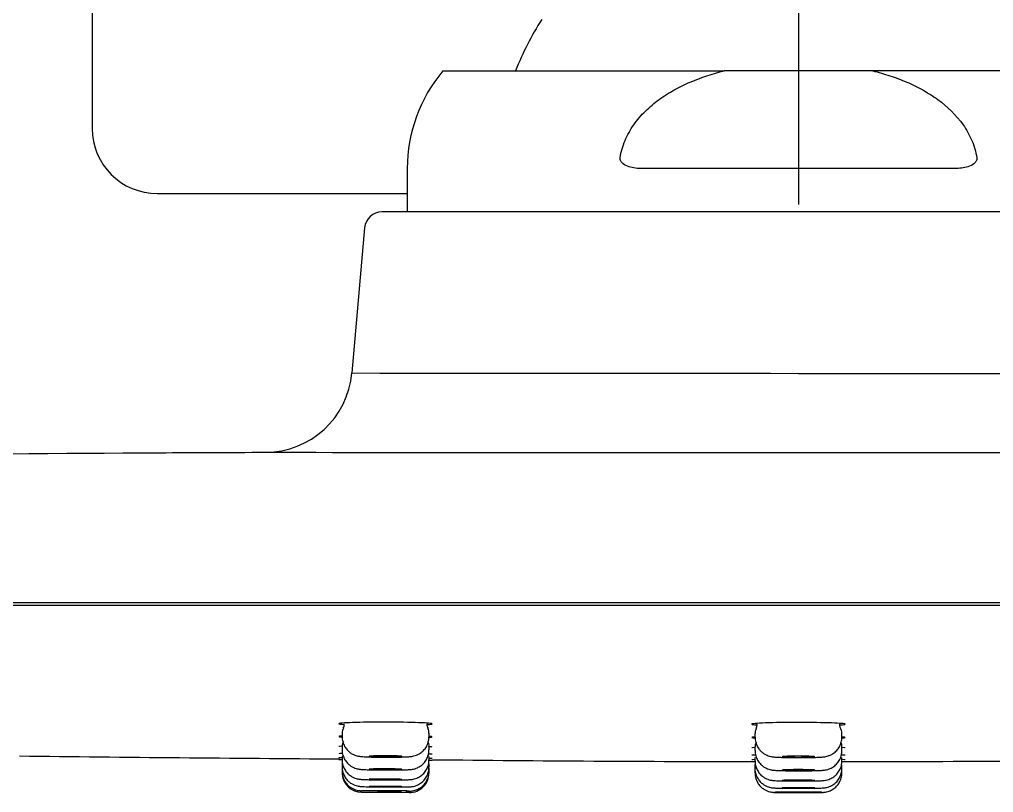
# Model space of a CAD drawing. Header units: millimetres. Extents: x -60 to 7633, y -2614 to 2146.
# Drawn here: x 1182.16 to 1226.98, y -2076.88 to -2041.29 of the extents above; entities that cross this region are included whole.
import ezdxf
from ezdxf.lldxf.tags import DXFTag

# ---------------------------------------------------------------- set-up
doc = ezdxf.new("R2010")
doc.units = ezdxf.units.MM
doc.layers.get('0').update_dxf_attribs({"color": 250})
tags = doc.linetypes.add('CENTER2', pattern=[28.575, 19.05, -3.175, 3.175, -3.175]).pattern_tags.tags
tags[10:11] = [DXFTag(74, 4), DXFTag(75, 0), DXFTag(340, '0'), DXFTag(46, 0.0), DXFTag(50, 0.0), DXFTag(44, 0.0), DXFTag(45, 0.0)]
tags[8:9] = [DXFTag(74, 4), DXFTag(75, 0), DXFTag(340, '0'), DXFTag(46, 0.0), DXFTag(50, 0.0), DXFTag(44, 0.0), DXFTag(45, 0.0)]
tags[6:7] = [DXFTag(74, 4), DXFTag(75, 0), DXFTag(340, '0'), DXFTag(46, 0.0), DXFTag(50, 0.0), DXFTag(44, 0.0), DXFTag(45, 0.0)]
tags[4:5] = [DXFTag(74, 4), DXFTag(75, 0), DXFTag(340, '0'), DXFTag(46, 0.0), DXFTag(50, 0.0), DXFTag(44, 0.0), DXFTag(45, 0.0)]

msp = doc.modelspace()

# ---------------------------------------------------------------- linework, layer by layer
at = {"linetype": 'CENTER2'}
msp.add_line((1218.006, -1983.803), (1218.006, -2049.803), dxfattribs=at)
at = {"linetype": 'Continuous'}
for p, q in [((1185.506, -1987.303), (1185.506, -2046.303)), ((1201.645, -2043.653), (1214.584, -2043.653)), ((1221.429, -2043.653), (1214.584, -2043.653)), ((1234.368, -2043.653), (1221.429, -2043.653)), ((1200.006, -2048.153), (1200.006, -2050.153)), ((1225.2, -2048.153), (1210.813, -2048.153)), ((1188.506, -2049.303), (1200.006, -2049.303)), ((1237.173, -2050.153), (1198.84, -2050.153)), ((1198.043, -2050.883), (1197.458, -2057.563)), ((1331.306, -2068.153), (1104.706, -2068.153)), ((1111.768, -2068.253), (1324.024, -2068.253)), ((1197.006, -2074.148), (1197.006, -2074.314)), ((1201.006, -2074.318), (1201.006, -2074.155)), ((1216.006, -2074.169), (1216.006, -2074.333)), ((1220.006, -2074.333), (1220.006, -2074.169)), ((1197.006, -2074.74), (1197.006, -2074.908)), ((1201.006, -2074.917), (1201.006, -2074.755)), ((1216.006, -2074.784), (1216.006, -2074.948)), ((1220.006, -2074.948), (1220.006, -2074.784)), ((1197.006, -2075.201), (1197.006, -2075.371)), ((1201.006, -2075.382), (1201.006, -2075.222)), ((1216.006, -2075.262), (1216.006, -2075.427)), ((1220.006, -2075.427), (1220.006, -2075.262)), ((1196.857, -2075.357), (1196.984, -2075.358)), ((1197.006, -2075.53), (1197.006, -2075.531)), ((1197.006, -2075.531), (1197.006, -2075.701)), ((1197.006, -2075.728), (1197.006, -2075.728)), ((1197.006, -2075.728), (1197.006, -2075.899)), ((1201.006, -2075.556), (1201.006, -2075.555)), ((1201.006, -2075.715), (1201.006, -2075.556)), ((1201.01, -2075.387), (1201.156, -2075.388)), ((1216.006, -2075.603), (1216.006, -2075.604)), ((1216.006, -2075.604), (1216.006, -2075.768)), ((1220.006, -2075.603), (1220.006, -2075.603)), ((1220.006, -2075.768), (1220.006, -2075.603)), ((1197.006, -2075.899), (1197.006, -2075.965)), ((1201.006, -2075.756), (1201.006, -2075.756)), ((1201.006, -2075.914), (1201.006, -2075.756)), ((1201.006, -2075.981), (1201.006, -2075.914)), ((1216.006, -2075.808), (1216.006, -2075.808)), ((1216.006, -2075.808), (1216.006, -2075.973)), ((1220.006, -2075.808), (1220.006, -2075.808)), ((1220.006, -2075.973), (1220.006, -2075.808)), ((1197.9, -2076.865), (1200.1, -2076.881)), ((1198.256, -2076.868), (1199.756, -2076.879))]:
    msp.add_line(p, q, dxfattribs=at)
for centre, radius, start, end in [((1218.006, -2048.803), 14, 147.5383, 158.4165), ((1207.006, -2048.153), 7, 139.9948, 180), ((1188.506, -2046.303), 3, 180, 270), ((1198.84, -2050.953), 0.8, 90, 175), ((1193.473, -2057.215), 4, 270.0033, 354.9947), ((1223.164, 16816.184), 18873.766, 269.9219634, 270.0467252), ((1225.639, 31288.039), 33349.27, 269.9447825, 270.0289889), ((1197.358, -2074.105), 0.346, 148.2654, 187.0039), ((1196.783, -2073.753), 0.319, 328.5145, 7.629), ((1201.231, -2073.752), 0.326, 174.3541, 213.5112), ((1200.684, -2074.105), 0.32, 350.8132, 32.3987), ((1216.352, -2074.129), 0.34, 147.2946, 186.8785), ((1215.781, -2073.773), 0.321, 328.5379, 7.4458), ((1197.374, -2074.713), 0.364, 147.3016, 184.3572), ((1200.691, -2074.714), 0.316, 351.8753, 34.1167), ((1216.372, -2074.755), 0.362, 147.2523, 184.5377), ((1219.698, -2074.74), 0.309, 351.2013, 34.4545), ((1212.609, 451.319), 2526.699, 269.309577, 269.643295), ((1218.223, -473.323), 1602.136, 269.389914, 269.920747), ((1218.223, -473.323), 1602.136, 270.0638, 270.595667), ((1197.906, -2075.965), 0.9, 179.7298, 184.3934), ((1197.906, -2075.965), 0.9, 185.7231, 269.5876), ((1200.106, -2075.981), 0.9, 269.5889, 0.241)]:
    msp.add_arc(centre, radius, start, end, dxfattribs=at)
for points, knots in [([(1209.799, -2047.653), (1209.842, -2047.38), (1209.919, -2047.116), (1210.134, -2046.605), (1210.271, -2046.363), (1210.588, -2045.912), (1210.77, -2045.7), (1211.162, -2045.314), (1211.372, -2045.138), (1211.815, -2044.814), (1212.049, -2044.666), (1212.531, -2044.398), (1212.777, -2044.278), (1213.531, -2043.955), (1214.051, -2043.786), (1214.584, -2043.653)], [0, 0, 0, 0, 0.125, 0.125, 0.25, 0.25, 0.375, 0.375, 0.5, 0.5, 0.625, 0.625, 0.75, 0.75, 1, 1, 1, 1]), ([(1221.429, -2043.653), (1221.692, -2043.719), (1221.954, -2043.794), (1222.475, -2043.966), (1222.734, -2044.063), (1223.24, -2044.28), (1223.487, -2044.401), (1223.967, -2044.668), (1224.201, -2044.816), (1224.869, -2045.305), (1225.264, -2045.683), (1225.742, -2046.363), (1225.878, -2046.604), (1226.092, -2047.111), (1226.171, -2047.382), (1226.214, -2047.653)], [0, 0, 0, 0, 0.125, 0.125, 0.25, 0.25, 0.375, 0.375, 0.5, 0.5, 0.75, 0.75, 0.875, 0.875, 1, 1, 1, 1]), ([(1210.813, -2048.153), (1210.607, -2048.153), (1210.404, -2048.132), (1210.112, -2048.038), (1210.017, -2047.996), (1209.895, -2047.901), (1209.857, -2047.862), (1209.804, -2047.767), (1209.79, -2047.71), (1209.799, -2047.653)], [0, 0, 0, 0, 0.5, 0.5, 0.75, 0.75, 0.875, 0.875, 1, 1, 1, 1]), ([(1226.214, -2047.653), (1226.222, -2047.71), (1226.209, -2047.767), (1226.156, -2047.862), (1226.118, -2047.9), (1225.996, -2047.996), (1225.901, -2048.038), (1225.708, -2048.1), (1225.608, -2048.121), (1225.405, -2048.147), (1225.303, -2048.153), (1225.2, -2048.153)], [0, 0, 0, 0, 0.125, 0.125, 0.25, 0.25, 0.5, 0.5, 0.75, 0.75, 1, 1, 1, 1]), ([(1193.51, -2061.231), (1191.718, -2061.237), (1181.238, -2061.274), (1160.177, -2061.565), (1131.776, -2062.115), (1114.474, -2062.63), (1104.385, -2062.934)], [0, 0, 0, 0, 0.054831, 0.373587, 0.691173, 1, 1, 1, 1]), ([(1201.156, -2073.719), (1201.156, -2073.699), (1200.924, -2073.679), (1200.13, -2073.65), (1199.569, -2073.641), (1198.447, -2073.639), (1197.888, -2073.646), (1197.085, -2073.673), (1196.857, -2073.692), (1196.856, -2073.723), (1196.937, -2073.734), (1197.085, -2073.745)], [0, 0, 0, 0, 0.125, 0.125, 0.25, 0.25, 0.375, 0.375, 0.5, 0.5, 0.5737733, 0.5737733, 0.5737733, 0.5737733]), ([(1220.156, -2073.733), (1220.156, -2073.713), (1219.924, -2073.692), (1219.13, -2073.664), (1218.569, -2073.655), (1217.447, -2073.655), (1216.888, -2073.663), (1216.085, -2073.693), (1215.857, -2073.713), (1215.856, -2073.745), (1215.937, -2073.757), (1216.085, -2073.767)], [0, 0, 0, 0, 0.125, 0.125, 0.25, 0.25, 0.375, 0.375, 0.5, 0.5, 0.5737735, 0.5737735, 0.5737735, 0.5737735]), ([(1196.984, -2074.284), (1196.901, -2074.29), (1196.857, -2074.297), (1196.856, -2074.311), (1196.902, -2074.318), (1196.988, -2074.325)], [0.4450922, 0.4450922, 0.4450922, 0.4450922, 0.5, 0.5, 0.555569, 0.555569, 0.555569, 0.555569]), ([(1197.012, -2074.312), (1197.01, -2074.334), (1197.002, -2074.428), (1197.046, -2074.604), (1197.138, -2074.797), (1197.258, -2074.947), (1197.388, -2075.056), (1197.519, -2075.131), (1197.638, -2075.177), (1197.736, -2075.202), (1197.819, -2075.216), (1197.906, -2075.225), (1198.027, -2075.234), (1198.217, -2075.242), (1198.46, -2075.249), (1198.736, -2075.253), (1198.906, -2075.254), (1199, -2075.254)], [0, 0, 0, 0, 0.020302, 0.103558, 0.176351, 0.241469, 0.299963, 0.352002, 0.397139, 0.435785, 0.472009, 0.52324, 0.608479, 0.707234, 0.811811, 0.911753, 1, 1, 1, 1]), ([(1199, -2075.254), (1199.054, -2075.254), (1199.189, -2075.254), (1199.43, -2075.252), (1199.684, -2075.248), (1199.906, -2075.241), (1200.056, -2075.233), (1200.159, -2075.224), (1200.249, -2075.212), (1200.363, -2075.186), (1200.5, -2075.133), (1200.65, -2075.045), (1200.798, -2074.907), (1200.919, -2074.725), (1200.995, -2074.519), (1201, -2074.388), (1201.001, -2074.319)], [0, 0, 0, 0, 0.050482, 0.147767, 0.24606, 0.345928, 0.449153, 0.50904, 0.55603, 0.603107, 0.649579, 0.711587, 0.782485, 0.856211, 0.935794, 1, 1, 1, 1]), ([(1215.984, -2074.327), (1215.901, -2074.334), (1215.857, -2074.341), (1215.856, -2074.356), (1215.924, -2074.365), (1216.048, -2074.373)], [0.4450949, 0.4450949, 0.4450949, 0.4450949, 0.5, 0.5, 0.5672882, 0.5672882, 0.5672882, 0.5672882]), ([(1216.015, -2074.334), (1216.013, -2074.38), (1216.01, -2074.492), (1216.067, -2074.68), (1216.168, -2074.861), (1216.292, -2075), (1216.424, -2075.1), (1216.553, -2075.166), (1216.668, -2075.206), (1216.761, -2075.227), (1216.843, -2075.239), (1216.949, -2075.249), (1217.103, -2075.258), (1217.336, -2075.266), (1217.591, -2075.271), (1217.829, -2075.273), (1217.958, -2075.273), (1218.003, -2075.273)], [0, 0, 0, 0, 0.04311, 0.123374, 0.194023, 0.257417, 0.314303, 0.364702, 0.408097, 0.446386, 0.485188, 0.5434, 0.661189, 0.757433, 0.858409, 0.957452, 1, 1, 1, 1]), ([(1218.003, -2075.273), (1218.057, -2075.273), (1218.192, -2075.273), (1218.433, -2075.27), (1218.688, -2075.265), (1218.91, -2075.258), (1219.061, -2075.249), (1219.165, -2075.239), (1219.258, -2075.226), (1219.376, -2075.198), (1219.514, -2075.142), (1219.664, -2075.05), (1219.81, -2074.909), (1219.927, -2074.724), (1219.998, -2074.522), (1220, -2074.396), (1220, -2074.334)], [0, 0, 0, 0, 0.0506, 0.148109, 0.246644, 0.346792, 0.450445, 0.510937, 0.559238, 0.606579, 0.654283, 0.717249, 0.787603, 0.862125, 0.942089, 1, 1, 1, 1]), ([(1197.014, -2074.908), (1197.012, -2074.94), (1197.005, -2075.042), (1197.055, -2075.222), (1197.15, -2075.41), (1197.272, -2075.555), (1197.403, -2075.66), (1197.531, -2075.731), (1197.648, -2075.774), (1197.742, -2075.796), (1197.814, -2075.808), (1197.886, -2075.815), (1197.984, -2075.822), (1198.141, -2075.829), (1198.361, -2075.835), (1198.615, -2075.84), (1198.842, -2075.842), (1198.962, -2075.843), (1198.997, -2075.843)], [0, 0, 0, 0, 0.030043, 0.111442, 0.182799, 0.24668, 0.303948, 0.354651, 0.398165, 0.434267, 0.465454, 0.506757, 0.577394, 0.676104, 0.770316, 0.869294, 0.966817, 1, 1, 1, 1]), ([(1199.006, -2075.19), (1198.923, -2075.19), (1198.838, -2075.19), (1198.758, -2075.191), (1198.679, -2075.192), (1198.604, -2075.193), (1198.538, -2075.195), (1198.473, -2075.197), (1198.415, -2075.199), (1198.371, -2075.201), (1198.326, -2075.204), (1198.293, -2075.206), (1198.275, -2075.209), (1198.263, -2075.211), (1198.257, -2075.213), (1198.257, -2075.215)], [0, 0, 0, 0, 0.053661, 0.053661, 0.053661, 0.1073213, 0.1073213, 0.1073213, 0.1609944, 0.1609944, 0.1609944, 0.2146981, 0.2146981, 0.2146981, 0.2501319, 0.2501319, 0.2501319, 0.2501319]), ([(1198.261, -2075.218), (1198.271, -2075.221), (1198.295, -2075.224), (1198.332, -2075.226), (1198.369, -2075.229), (1198.419, -2075.232), (1198.479, -2075.234), (1198.539, -2075.236), (1198.609, -2075.238), (1198.685, -2075.239), (1198.761, -2075.241), (1198.844, -2075.242), (1198.928, -2075.242), (1199.011, -2075.243), (1199.097, -2075.243), (1199.179, -2075.242), (1199.261, -2075.242), (1199.34, -2075.241), (1199.411, -2075.239), (1199.481, -2075.238), (1199.545, -2075.236), (1199.597, -2075.234), (1199.649, -2075.231), (1199.69, -2075.229), (1199.717, -2075.226)], [0.2684326, 0.2684326, 0.2684326, 0.2684326, 0.3221845, 0.3221845, 0.3221845, 0.3759331, 0.3759331, 0.3759331, 0.4296593, 0.4296593, 0.4296593, 0.4833538, 0.4833538, 0.4833538, 0.5370207, 0.5370207, 0.5370207, 0.5906764, 0.5906764, 0.5906764, 0.644342, 0.644342, 0.644342, 0.6980346, 0.6980346, 0.6980346, 0.6980346]), ([(1198.997, -2075.843), (1199.051, -2075.843), (1199.185, -2075.844), (1199.424, -2075.843), (1199.677, -2075.84), (1199.895, -2075.835), (1200.045, -2075.829), (1200.143, -2075.822), (1200.233, -2075.812), (1200.349, -2075.788), (1200.489, -2075.737), (1200.645, -2075.648), (1200.799, -2075.505), (1200.921, -2075.32), (1200.996, -2075.115), (1201, -2074.985), (1201.001, -2074.918)], [0, 0, 0, 0, 0.049893, 0.146021, 0.243013, 0.341338, 0.442105, 0.507292, 0.555806, 0.602183, 0.646319, 0.710773, 0.785544, 0.858594, 0.937708, 1, 1, 1, 1]), ([(1199.756, -2075.218), (1199.756, -2075.218), (1199.756, -2075.218), (1199.756, -2075.217), (1199.756, -2075.215), (1199.74, -2075.212), (1199.712, -2075.209), (1199.683, -2075.206), (1199.64, -2075.203), (1199.587, -2075.201), (1199.534, -2075.198), (1199.469, -2075.196), (1199.397, -2075.195), (1199.325, -2075.193), (1199.245, -2075.192), (1199.163, -2075.191), (1199.112, -2075.19), (1199.059, -2075.19), (1199.006, -2075.19)], [0.7501737, 0.7501737, 0.7501737, 0.7501737, 0.7517596, 0.7517596, 0.7517596, 0.8055081, 0.8055081, 0.8055081, 0.859261, 0.859261, 0.859261, 0.9129966, 0.9129966, 0.9129966, 0.9667011, 0.9667011, 0.9667011, 1, 1, 1, 1]), ([(1216.013, -2074.947), (1216.011, -2074.971), (1216.003, -2075.067), (1216.048, -2075.243), (1216.14, -2075.435), (1216.261, -2075.584), (1216.392, -2075.693), (1216.522, -2075.767), (1216.64, -2075.812), (1216.737, -2075.836), (1216.811, -2075.848), (1216.884, -2075.855), (1216.981, -2075.862), (1217.136, -2075.869), (1217.354, -2075.874), (1217.608, -2075.878), (1217.84, -2075.88), (1217.964, -2075.88), (1218.004, -2075.88)], [0, 0, 0, 0, 0.022201, 0.104713, 0.176856, 0.241366, 0.29924, 0.350597, 0.394897, 0.431765, 0.463634, 0.504151, 0.572769, 0.671532, 0.765809, 0.864836, 0.962419, 1, 1, 1, 1]), ([(1218.756, -2075.234), (1218.756, -2075.233), (1218.755, -2075.232), (1218.751, -2075.231), (1218.742, -2075.228), (1218.718, -2075.225), (1218.681, -2075.222), (1218.644, -2075.22), (1218.594, -2075.217), (1218.534, -2075.215), (1218.474, -2075.213), (1218.404, -2075.211), (1218.328, -2075.21), (1218.252, -2075.208), (1218.169, -2075.208), (1218.085, -2075.207), (1218.002, -2075.207), (1217.916, -2075.207), (1217.834, -2075.208), (1217.752, -2075.209), (1217.673, -2075.21), (1217.602, -2075.211), (1217.532, -2075.213), (1217.468, -2075.215), (1217.416, -2075.217), (1217.364, -2075.22), (1217.323, -2075.223), (1217.296, -2075.225), (1217.269, -2075.228), (1217.256, -2075.231), (1217.257, -2075.234), (1217.257, -2075.237), (1217.273, -2075.24), (1217.301, -2075.243), (1217.33, -2075.246), (1217.373, -2075.249), (1217.426, -2075.251), (1217.479, -2075.254), (1217.544, -2075.256), (1217.616, -2075.257), (1217.688, -2075.259), (1217.768, -2075.26), (1217.85, -2075.26), (1217.901, -2075.261), (1217.954, -2075.261), (1218.006, -2075.261)], [0.2501364, 0.2501364, 0.2501364, 0.2501364, 0.2684454, 0.2684454, 0.2684454, 0.3222013, 0.3222013, 0.3222013, 0.3759507, 0.3759507, 0.3759507, 0.4296737, 0.4296737, 0.4296737, 0.4833621, 0.4833621, 0.4833621, 0.5370228, 0.5370228, 0.5370228, 0.5906751, 0.5906751, 0.5906751, 0.644342, 0.644342, 0.644342, 0.6980401, 0.6980401, 0.6980401, 0.751772, 0.751772, 0.751772, 0.8055255, 0.8055255, 0.8055255, 0.859279, 0.859279, 0.859279, 0.9130111, 0.9130111, 0.9130111, 0.9667098, 0.9667098, 0.9667098, 1, 1, 1, 1]), ([(1218.004, -2075.88), (1218.058, -2075.88), (1218.192, -2075.88), (1218.431, -2075.878), (1218.683, -2075.874), (1218.901, -2075.868), (1219.05, -2075.861), (1219.148, -2075.854), (1219.236, -2075.843), (1219.351, -2075.819), (1219.489, -2075.769), (1219.643, -2075.681), (1219.797, -2075.54), (1219.919, -2075.355), (1219.995, -2075.15), (1220, -2075.019), (1220.001, -2074.95)], [0, 0, 0, 0, 0.050068, 0.146534, 0.243883, 0.342602, 0.443904, 0.507101, 0.555047, 0.601475, 0.645511, 0.709202, 0.783736, 0.856728, 0.935955, 1, 1, 1, 1]), ([(1218.006, -2075.261), (1218.09, -2075.261), (1218.175, -2075.26), (1218.255, -2075.26), (1218.334, -2075.259), (1218.409, -2075.257), (1218.475, -2075.255), (1218.54, -2075.253), (1218.598, -2075.251), (1218.642, -2075.248), (1218.687, -2075.246), (1218.72, -2075.243), (1218.738, -2075.24)], [0, 0, 0, 0, 0.0536613, 0.0536613, 0.0536613, 0.1073216, 0.1073216, 0.1073216, 0.1609971, 0.1609971, 0.1609971, 0.2147056, 0.2147056, 0.2147056, 0.2147056]), ([(1197.013, -2075.7), (1197.011, -2075.725), (1197.003, -2075.823), (1197.049, -2075.999), (1197.142, -2076.19), (1197.262, -2076.338), (1197.392, -2076.445), (1197.521, -2076.518), (1197.638, -2076.563), (1197.734, -2076.586), (1197.799, -2076.596), (1197.843, -2076.6), (1197.893, -2076.604), (1197.965, -2076.607), (1198.101, -2076.612), (1198.31, -2076.616), (1198.561, -2076.619), (1198.801, -2076.622), (1198.937, -2076.623), (1198.994, -2076.623)], [0, 0, 0, 0, 0.023473, 0.104363, 0.17511, 0.23833, 0.29492, 0.344912, 0.387751, 0.421977, 0.446807, 0.467142, 0.497578, 0.561596, 0.656176, 0.756743, 0.85257, 0.947827, 1, 1, 1, 1]), ([(1197.014, -2075.37), (1197.011, -2075.399), (1197.004, -2075.499), (1197.052, -2075.677), (1197.146, -2075.866), (1197.267, -2076.013), (1197.398, -2076.119), (1197.526, -2076.191), (1197.643, -2076.234), (1197.737, -2076.257), (1197.803, -2076.267), (1197.861, -2076.273), (1197.943, -2076.279), (1198.075, -2076.285), (1198.288, -2076.291), (1198.531, -2076.295), (1198.781, -2076.298), (1198.928, -2076.299), (1198.995, -2076.299)], [0, 0, 0, 0, 0.026974, 0.10817, 0.179269, 0.242858, 0.29981, 0.350158, 0.39328, 0.428024, 0.45508, 0.484162, 0.537802, 0.648864, 0.742097, 0.840195, 0.93718, 1, 1, 1, 1]), ([(1198.994, -2076.623), (1199.047, -2076.624), (1199.18, -2076.624), (1199.416, -2076.625), (1199.664, -2076.625), (1199.875, -2076.623), (1200.042, -2076.62), (1200.115, -2076.619), (1200.209, -2076.611), (1200.3, -2076.597), (1200.444, -2076.557), (1200.622, -2076.465), (1200.791, -2076.313), (1200.916, -2076.128), (1200.994, -2075.921), (1201, -2075.788), (1201.002, -2075.717)], [0, 0, 0, 0, 0.048532, 0.141995, 0.23605, 0.330979, 0.426705, 0.529768, 0.559469, 0.586905, 0.631781, 0.710641, 0.786108, 0.857206, 0.934797, 1, 1, 1, 1]), ([(1198.995, -2076.299), (1199.049, -2076.3), (1199.182, -2076.3), (1199.42, -2076.3), (1199.67, -2076.299), (1199.885, -2076.296), (1200.039, -2076.291), (1200.131, -2076.287), (1200.221, -2076.278), (1200.334, -2076.257), (1200.473, -2076.211), (1200.642, -2076.117), (1200.806, -2075.965), (1200.928, -2075.77), (1200.998, -2075.569), (1201, -2075.444), (1201, -2075.383)], [0, 0, 0, 0, 0.049248, 0.144111, 0.239699, 0.336386, 0.434664, 0.512075, 0.560811, 0.596956, 0.641476, 0.711275, 0.792389, 0.865029, 0.943763, 1, 1, 1, 1]), ([(1216.014, -2075.426), (1216.012, -2075.459), (1216.005, -2075.561), (1216.055, -2075.742), (1216.151, -2075.93), (1216.273, -2076.075), (1216.404, -2076.179), (1216.533, -2076.25), (1216.65, -2076.292), (1216.743, -2076.314), (1216.809, -2076.324), (1216.869, -2076.33), (1216.949, -2076.335), (1217.079, -2076.34), (1217.283, -2076.345), (1217.525, -2076.348), (1217.78, -2076.35), (1217.931, -2076.35), (1218.005, -2076.35)], [0, 0, 0, 0, 0.030355, 0.111115, 0.181873, 0.245177, 0.301872, 0.351978, 0.394858, 0.429454, 0.456672, 0.48695, 0.542606, 0.643819, 0.737159, 0.835447, 0.932293, 1, 1, 1, 1]), ([(1218.005, -2076.35), (1218.058, -2076.35), (1218.191, -2076.35), (1218.429, -2076.349), (1218.679, -2076.346), (1218.893, -2076.341), (1219.044, -2076.336), (1219.137, -2076.331), (1219.226, -2076.322), (1219.342, -2076.299), (1219.481, -2076.251), (1219.649, -2076.157), (1219.81, -2076.003), (1219.931, -2075.809), (1219.999, -2075.609), (1220, -2075.486), (1219.999, -2075.427)], [0, 0, 0, 0, 0.049451, 0.144706, 0.240705, 0.337835, 0.436669, 0.509968, 0.561612, 0.598678, 0.643332, 0.713082, 0.7936, 0.86663, 0.945676, 1, 1, 1, 1]), ([(1197.014, -2075.9), (1197.013, -2075.95), (1197.011, -2076.066), (1197.071, -2076.255), (1197.173, -2076.433), (1197.297, -2076.569), (1197.428, -2076.667), (1197.555, -2076.731), (1197.667, -2076.769), (1197.758, -2076.788), (1197.817, -2076.795), (1197.849, -2076.798), (1197.877, -2076.8), (1197.921, -2076.801), (1198, -2076.803), (1198.14, -2076.806), (1198.252, -2076.807), (1198.306, -2076.808)], [0, 0, 0, 0, 0.061025, 0.163303, 0.253345, 0.333977, 0.405944, 0.469067, 0.522486, 0.564247, 0.592143, 0.609967, 0.63252, 0.678789, 0.796576, 0.916741, 1, 1, 1, 1]), ([(1199.006, -2075.792), (1198.923, -2075.792), (1198.838, -2075.792), (1198.758, -2075.792), (1198.679, -2075.793), (1198.604, -2075.793), (1198.538, -2075.795), (1198.473, -2075.796), (1198.415, -2075.798), (1198.371, -2075.799), (1198.326, -2075.801), (1198.293, -2075.803), (1198.275, -2075.805), (1198.263, -2075.807), (1198.257, -2075.808), (1198.257, -2075.81)], [0, 0, 0, 0, 0.0536746, 0.0536746, 0.0536746, 0.1073489, 0.1073489, 0.1073489, 0.1610292, 0.1610292, 0.1610292, 0.2147281, 0.2147281, 0.2147281, 0.2501289, 0.2501289, 0.2501289, 0.2501289]), ([(1198.261, -2075.812), (1198.271, -2075.815), (1198.295, -2075.817), (1198.332, -2075.819), (1198.369, -2075.822), (1198.419, -2075.824), (1198.479, -2075.826), (1198.539, -2075.828), (1198.609, -2075.829), (1198.685, -2075.83), (1198.761, -2075.832), (1198.844, -2075.833), (1198.928, -2075.833), (1199.011, -2075.834), (1199.097, -2075.834), (1199.179, -2075.834), (1199.261, -2075.834), (1199.34, -2075.833), (1199.411, -2075.832), (1199.481, -2075.831), (1199.545, -2075.83), (1199.597, -2075.828), (1199.649, -2075.826), (1199.69, -2075.824), (1199.717, -2075.822)], [0.2684476, 0.2684476, 0.2684476, 0.2684476, 0.3221813, 0.3221813, 0.3221813, 0.3759162, 0.3759162, 0.3759162, 0.4296393, 0.4296393, 0.4296393, 0.4833424, 0.4833424, 0.4833424, 0.537026, 0.537026, 0.537026, 0.5906992, 0.5906992, 0.5906992, 0.6443755, 0.6443755, 0.6443755, 0.6980674, 0.6980674, 0.6980674, 0.6980674]), ([(1199.756, -2075.816), (1199.756, -2075.816), (1199.756, -2075.816), (1199.756, -2075.815), (1199.756, -2075.813), (1199.74, -2075.811), (1199.712, -2075.808), (1199.683, -2075.806), (1199.64, -2075.804), (1199.587, -2075.802), (1199.534, -2075.8), (1199.469, -2075.798), (1199.397, -2075.796), (1199.326, -2075.795), (1199.245, -2075.794), (1199.163, -2075.793), (1199.112, -2075.792), (1199.059, -2075.792), (1199.006, -2075.792)], [0.7501718, 0.7501718, 0.7501718, 0.7501718, 0.7517804, 0.7517804, 0.7517804, 0.8055109, 0.8055109, 0.8055109, 0.8592475, 0.8592475, 0.8592475, 0.9129759, 0.9129759, 0.9129759, 0.9666856, 0.9666856, 0.9666856, 1, 1, 1, 1]), ([(1199.946, -2076.817), (1199.97, -2076.817), (1200.04, -2076.817), (1200.095, -2076.816), (1200.147, -2076.814), (1200.196, -2076.811), (1200.273, -2076.801), (1200.395, -2076.772), (1200.555, -2076.703), (1200.722, -2076.583), (1200.865, -2076.415), (1200.963, -2076.214), (1201.011, -2076.034), (1201.002, -2075.938), (1200.999, -2075.913)], [0.3726771, 0.3726771, 0.3726771, 0.3726771, 0.4167041, 0.5127543, 0.5434434, 0.5595566, 0.5835636, 0.6233089, 0.684481, 0.7548316, 0.8251379, 0.8995175, 0.977453, 1, 1, 1, 1]), ([(1216.01, -2075.766), (1216.008, -2075.775), (1215.998, -2075.861), (1216.038, -2076.03), (1216.124, -2076.228), (1216.242, -2076.384), (1216.371, -2076.498), (1216.502, -2076.576), (1216.622, -2076.625), (1216.723, -2076.651), (1216.795, -2076.663), (1216.842, -2076.667), (1216.891, -2076.671), (1216.961, -2076.674), (1217.085, -2076.677), (1217.28, -2076.68), (1217.518, -2076.682), (1217.774, -2076.684), (1217.927, -2076.684), (1218.005, -2076.684)], [0, 0, 0, 0, 0.008637, 0.09163, 0.163839, 0.22819, 0.28585, 0.336978, 0.381139, 0.417064, 0.444256, 0.464704, 0.493083, 0.552131, 0.646503, 0.737724, 0.83385, 0.928727, 1, 1, 1, 1]), ([(1216.014, -2075.974), (1216.013, -2076.027), (1216.012, -2076.145), (1216.075, -2076.337), (1216.178, -2076.513), (1216.303, -2076.648), (1216.435, -2076.744), (1216.562, -2076.808), (1216.674, -2076.845), (1216.764, -2076.863), (1216.823, -2076.87), (1216.855, -2076.872), (1216.884, -2076.874), (1216.93, -2076.875), (1217.016, -2076.877), (1217.158, -2076.878), (1217.266, -2076.879), (1217.315, -2076.879)], [0, 0, 0, 0, 0.064606, 0.166403, 0.256043, 0.336319, 0.407962, 0.470787, 0.523924, 0.565383, 0.592936, 0.610992, 0.634236, 0.682778, 0.807025, 0.926705, 1, 1, 1, 1]), ([(1218.756, -2075.849), (1218.756, -2075.848), (1218.755, -2075.847), (1218.751, -2075.846), (1218.742, -2075.844), (1218.718, -2075.841), (1218.681, -2075.839), (1218.644, -2075.837), (1218.594, -2075.835), (1218.534, -2075.833), (1218.474, -2075.832), (1218.404, -2075.83), (1218.328, -2075.829), (1218.252, -2075.828), (1218.169, -2075.828), (1218.085, -2075.827), (1218.002, -2075.827), (1217.916, -2075.827), (1217.834, -2075.828), (1217.752, -2075.828), (1217.673, -2075.829), (1217.602, -2075.831), (1217.532, -2075.832), (1217.468, -2075.834), (1217.416, -2075.835), (1217.364, -2075.837), (1217.323, -2075.84), (1217.296, -2075.842), (1217.269, -2075.844), (1217.256, -2075.847), (1217.257, -2075.849), (1217.257, -2075.851), (1217.273, -2075.854), (1217.301, -2075.856), (1217.33, -2075.858), (1217.373, -2075.861), (1217.426, -2075.862), (1217.479, -2075.864), (1217.544, -2075.866), (1217.616, -2075.867), (1217.687, -2075.868), (1217.768, -2075.869), (1217.85, -2075.87), (1217.901, -2075.87), (1217.954, -2075.87), (1218.006, -2075.87)], [0.2501369, 0.2501369, 0.2501369, 0.2501369, 0.2684731, 0.2684731, 0.2684731, 0.3222105, 0.3222105, 0.3222105, 0.3759436, 0.3759436, 0.3759436, 0.4296599, 0.4296599, 0.4296599, 0.483354, 0.483354, 0.483354, 0.5370305, 0.5370305, 0.5370305, 0.5907016, 0.5907016, 0.5907016, 0.6443821, 0.6443821, 0.6443821, 0.6980824, 0.6980824, 0.6980824, 0.7518044, 0.7518044, 0.7518044, 0.8055403, 0.8055403, 0.8055403, 0.8592761, 0.8592761, 0.8592761, 0.9129983, 0.9129983, 0.9129983, 0.9666991, 0.9666991, 0.9666991, 1, 1, 1, 1]), ([(1218.005, -2076.684), (1218.058, -2076.684), (1218.191, -2076.684), (1218.427, -2076.683), (1218.675, -2076.681), (1218.884, -2076.678), (1219.052, -2076.674), (1219.123, -2076.672), (1219.224, -2076.662), (1219.318, -2076.645), (1219.463, -2076.602), (1219.64, -2076.506), (1219.807, -2076.348), (1219.927, -2076.157), (1219.998, -2075.956), (1220, -2075.831), (1220, -2075.769)], [0, 0, 0, 0, 0.048741, 0.142608, 0.237082, 0.332453, 0.428699, 0.532886, 0.562596, 0.592546, 0.636815, 0.716437, 0.793143, 0.86533, 0.943548, 1, 1, 1, 1]), ([(1218.006, -2075.87), (1218.09, -2075.87), (1218.175, -2075.87), (1218.255, -2075.869), (1218.334, -2075.868), (1218.409, -2075.867), (1218.475, -2075.866), (1218.54, -2075.864), (1218.598, -2075.862), (1218.642, -2075.86), (1218.687, -2075.858), (1218.72, -2075.856), (1218.738, -2075.854)], [0, 0, 0, 0, 0.0536768, 0.0536768, 0.0536768, 0.1073529, 0.1073529, 0.1073529, 0.1610389, 0.1610389, 0.1610389, 0.2147459, 0.2147459, 0.2147459, 0.2147459]), ([(1218.955, -2076.877), (1218.979, -2076.877), (1219.049, -2076.876), (1219.103, -2076.875), (1219.159, -2076.872), (1219.219, -2076.867), (1219.309, -2076.852), (1219.441, -2076.814), (1219.605, -2076.732), (1219.766, -2076.598), (1219.897, -2076.42), (1219.988, -2076.207), (1220, -2076.063), (1220.006, -2075.976)], [0.3744977, 0.3744977, 0.3744977, 0.3744977, 0.4194079, 0.5163432, 0.5484455, 0.5651485, 0.5957393, 0.6396933, 0.7019725, 0.7772378, 0.8455342, 0.9216909, 1, 1, 1, 1]), ([(1199.006, -2076.261), (1198.923, -2076.261), (1198.837, -2076.261), (1198.758, -2076.261), (1198.679, -2076.261), (1198.604, -2076.261), (1198.538, -2076.262), (1198.473, -2076.263), (1198.415, -2076.264), (1198.371, -2076.265), (1198.326, -2076.266), (1198.293, -2076.268), (1198.275, -2076.27), (1198.263, -2076.271), (1198.257, -2076.272), (1198.257, -2076.273)], [0, 0, 0, 0, 0.0536864, 0.0536864, 0.0536864, 0.1073726, 0.1073726, 0.1073726, 0.1610606, 0.1610606, 0.1610606, 0.2147577, 0.2147577, 0.2147577, 0.2501287, 0.2501287, 0.2501287, 0.2501287]), ([(1199.006, -2076.598), (1198.923, -2076.597), (1198.837, -2076.597), (1198.758, -2076.597), (1198.679, -2076.597), (1198.604, -2076.597), (1198.538, -2076.597), (1198.472, -2076.597), (1198.415, -2076.598), (1198.371, -2076.599), (1198.326, -2076.599), (1198.293, -2076.6), (1198.275, -2076.601), (1198.263, -2076.602), (1198.257, -2076.603), (1198.257, -2076.603)], [0, 0, 0, 0, 0.0536958, 0.0536958, 0.0536958, 0.1073917, 0.1073917, 0.1073917, 0.1610868, 0.1610868, 0.1610868, 0.2147847, 0.2147847, 0.2147847, 0.2501306, 0.2501306, 0.2501306, 0.2501306]), ([(1198.262, -2076.275), (1198.271, -2076.276), (1198.295, -2076.278), (1198.332, -2076.28), (1198.369, -2076.282), (1198.419, -2076.284), (1198.479, -2076.285), (1198.539, -2076.287), (1198.609, -2076.288), (1198.685, -2076.289), (1198.761, -2076.29), (1198.844, -2076.291), (1198.928, -2076.292), (1199.011, -2076.293), (1199.097, -2076.293), (1199.179, -2076.293), (1199.261, -2076.293), (1199.34, -2076.293), (1199.411, -2076.292), (1199.481, -2076.292), (1199.545, -2076.291), (1199.597, -2076.29), (1199.649, -2076.289), (1199.69, -2076.287), (1199.717, -2076.286)], [0.2684671, 0.2684671, 0.2684671, 0.2684671, 0.3221866, 0.3221866, 0.3221866, 0.3759097, 0.3759097, 0.3759097, 0.4296282, 0.4296282, 0.4296282, 0.483336, 0.483336, 0.483336, 0.5370316, 0.5370316, 0.5370316, 0.5907189, 0.5907189, 0.5907189, 0.6444052, 0.6444052, 0.6444052, 0.6980987, 0.6980987, 0.6980987, 0.6980987]), ([(1198.262, -2076.605), (1198.271, -2076.606), (1198.295, -2076.607), (1198.332, -2076.609), (1198.369, -2076.61), (1198.419, -2076.611), (1198.479, -2076.612), (1198.539, -2076.614), (1198.609, -2076.615), (1198.685, -2076.616), (1198.761, -2076.617), (1198.844, -2076.617), (1198.928, -2076.618), (1199.011, -2076.619), (1199.097, -2076.619), (1199.179, -2076.619), (1199.261, -2076.62), (1199.34, -2076.62), (1199.411, -2076.62), (1199.482, -2076.619), (1199.545, -2076.619), (1199.597, -2076.618), (1199.649, -2076.618), (1199.69, -2076.617), (1199.717, -2076.616)], [0.2684883, 0.2684883, 0.2684883, 0.2684883, 0.3221979, 0.3221979, 0.3221979, 0.3759113, 0.3759113, 0.3759113, 0.4296246, 0.4296246, 0.4296246, 0.4833339, 0.4833339, 0.4833339, 0.5370371, 0.5370371, 0.5370371, 0.5907347, 0.5907347, 0.5907347, 0.6444297, 0.6444297, 0.6444297, 0.6981262, 0.6981262, 0.6981262, 0.6981262]), ([(1199.756, -2076.281), (1199.756, -2076.281), (1199.756, -2076.281), (1199.756, -2076.281), (1199.756, -2076.279), (1199.74, -2076.277), (1199.712, -2076.275), (1199.683, -2076.273), (1199.64, -2076.272), (1199.587, -2076.27), (1199.534, -2076.268), (1199.469, -2076.267), (1199.397, -2076.265), (1199.326, -2076.264), (1199.245, -2076.263), (1199.163, -2076.262), (1199.112, -2076.262), (1199.059, -2076.261), (1199.006, -2076.261)], [0.7501726, 0.7501726, 0.7501726, 0.7501726, 0.751804, 0.751804, 0.751804, 0.805521, 0.805521, 0.805521, 0.8592441, 0.8592441, 0.8592441, 0.912965, 0.912965, 0.912965, 0.9666765, 0.9666765, 0.9666765, 1, 1, 1, 1]), ([(1199.756, -2076.613), (1199.756, -2076.613), (1199.756, -2076.613), (1199.756, -2076.613), (1199.756, -2076.612), (1199.74, -2076.61), (1199.712, -2076.609), (1199.683, -2076.608), (1199.64, -2076.607), (1199.587, -2076.605), (1199.534, -2076.604), (1199.469, -2076.603), (1199.397, -2076.602), (1199.326, -2076.601), (1199.245, -2076.6), (1199.163, -2076.599), (1199.112, -2076.598), (1199.059, -2076.598), (1199.006, -2076.598)], [0.7501752, 0.7501752, 0.7501752, 0.7501752, 0.7518278, 0.7518278, 0.7518278, 0.8055357, 0.8055357, 0.8055357, 0.8592484, 0.8592484, 0.8592484, 0.9129622, 0.9129622, 0.9129622, 0.9666731, 0.9666731, 0.9666731, 1, 1, 1, 1]), ([(1218.756, -2076.327), (1218.756, -2076.326), (1218.755, -2076.326), (1218.751, -2076.325), (1218.742, -2076.323), (1218.718, -2076.321), (1218.681, -2076.32), (1218.644, -2076.318), (1218.594, -2076.317), (1218.534, -2076.315), (1218.474, -2076.314), (1218.404, -2076.313), (1218.328, -2076.312), (1218.252, -2076.311), (1218.169, -2076.311), (1218.085, -2076.311), (1218.002, -2076.311), (1217.916, -2076.311), (1217.834, -2076.311), (1217.752, -2076.311), (1217.673, -2076.312), (1217.602, -2076.313), (1217.531, -2076.314), (1217.468, -2076.315), (1217.416, -2076.317), (1217.364, -2076.318), (1217.323, -2076.32), (1217.296, -2076.322), (1217.269, -2076.323), (1217.256, -2076.325), (1217.257, -2076.327), (1217.257, -2076.329), (1217.273, -2076.331), (1217.301, -2076.332), (1217.33, -2076.334), (1217.373, -2076.336), (1217.426, -2076.337), (1217.479, -2076.338), (1217.544, -2076.34), (1217.616, -2076.341), (1217.687, -2076.342), (1217.768, -2076.342), (1217.85, -2076.343), (1217.901, -2076.343), (1217.954, -2076.343), (1218.006, -2076.343)], [0.2501373, 0.2501373, 0.2501373, 0.2501373, 0.2684946, 0.2684946, 0.2684946, 0.3222176, 0.3222176, 0.3222176, 0.3759381, 0.3759381, 0.3759381, 0.4296492, 0.4296492, 0.4296492, 0.4833478, 0.4833478, 0.4833478, 0.5370365, 0.5370365, 0.5370365, 0.5907223, 0.5907223, 0.5907223, 0.6444132, 0.6444132, 0.6444132, 0.6981154, 0.6981154, 0.6981154, 0.7518297, 0.7518297, 0.7518297, 0.8055517, 0.8055517, 0.8055517, 0.8592739, 0.8592739, 0.8592739, 0.9129883, 0.9129883, 0.9129883, 0.9666907, 0.9666907, 0.9666907, 1, 1, 1, 1]), ([(1218.006, -2076.343), (1218.09, -2076.343), (1218.175, -2076.343), (1218.255, -2076.342), (1218.334, -2076.341), (1218.409, -2076.341), (1218.475, -2076.339), (1218.54, -2076.338), (1218.598, -2076.337), (1218.642, -2076.335), (1218.687, -2076.334), (1218.72, -2076.332), (1218.738, -2076.33)], [0, 0, 0, 0, 0.0536889, 0.0536889, 0.0536889, 0.1073774, 0.1073774, 0.1073774, 0.1610714, 0.1610714, 0.1610714, 0.2147773, 0.2147773, 0.2147773, 0.2147773]), ([(1200.098, -2076.814), (1200.097, -2076.814), (1200.096, -2076.814), (1200.094, -2076.814), (1200.08, -2076.813), (1200.045, -2076.812), (1199.992, -2076.81), (1199.939, -2076.809), (1199.866, -2076.808), (1199.779, -2076.807), (1199.692, -2076.806), (1199.588, -2076.804), (1199.477, -2076.803), (1199.366, -2076.802), (1199.245, -2076.801), (1199.122, -2076.8), (1199.046, -2076.799), (1198.968, -2076.799), (1198.891, -2076.798), (1198.768, -2076.798), (1198.646, -2076.797), (1198.535, -2076.797), (1198.423, -2076.796), (1198.319, -2076.796), (1198.231, -2076.796), (1198.143, -2076.796), (1198.068, -2076.796), (1198.014, -2076.797), (1197.959, -2076.797), (1197.923, -2076.798), (1197.908, -2076.798), (1197.893, -2076.799), (1197.899, -2076.8), (1197.925, -2076.801), (1197.952, -2076.802), (1197.999, -2076.803), (1198.064, -2076.804), (1198.128, -2076.805), (1198.212, -2076.807), (1198.308, -2076.808), (1198.404, -2076.809), (1198.514, -2076.81), (1198.63, -2076.811), (1198.75, -2076.813), (1198.879, -2076.814), (1199.007, -2076.815)], [0.2599583, 0.2599583, 0.2599583, 0.2599583, 0.266645, 0.266645, 0.266645, 0.3203525, 0.3203525, 0.3203525, 0.3740594, 0.3740594, 0.3740594, 0.4277651, 0.4277651, 0.4277651, 0.4814712, 0.4814712, 0.4814712, 0.5147861, 0.5147861, 0.5147861, 0.5684871, 0.5684871, 0.5684871, 0.6221887, 0.6221887, 0.6221887, 0.6758919, 0.6758919, 0.6758919, 0.7295972, 0.7295972, 0.7295972, 0.7833041, 0.7833041, 0.7833041, 0.8370114, 0.8370114, 0.8370114, 0.8907179, 0.8907179, 0.8907179, 0.9444225, 0.9444225, 0.9444225, 1, 1, 1, 1]), ([(1199.756, -2076.812), (1199.756, -2076.812), (1199.755, -2076.812), (1199.751, -2076.812), (1199.742, -2076.811), (1199.717, -2076.81), (1199.681, -2076.809), (1199.644, -2076.809), (1199.594, -2076.808), (1199.534, -2076.807), (1199.474, -2076.806), (1199.404, -2076.805), (1199.328, -2076.805), (1199.252, -2076.804), (1199.169, -2076.803), (1199.085, -2076.802), (1199.002, -2076.802), (1198.916, -2076.801), (1198.834, -2076.801), (1198.752, -2076.8), (1198.673, -2076.8), (1198.602, -2076.8), (1198.531, -2076.8), (1198.468, -2076.8), (1198.416, -2076.8), (1198.364, -2076.8), (1198.323, -2076.8), (1198.296, -2076.8), (1198.269, -2076.801), (1198.256, -2076.801), (1198.257, -2076.802), (1198.257, -2076.802), (1198.273, -2076.803), (1198.301, -2076.804), (1198.33, -2076.805), (1198.373, -2076.805), (1198.426, -2076.806), (1198.479, -2076.807), (1198.544, -2076.808), (1198.616, -2076.809), (1198.687, -2076.81), (1198.768, -2076.81), (1198.85, -2076.811), (1198.901, -2076.811), (1198.954, -2076.812), (1199.006, -2076.812)], [0.2501338, 0.2501338, 0.2501338, 0.2501338, 0.2685085, 0.2685085, 0.2685085, 0.3222124, 0.3222124, 0.3222124, 0.3759189, 0.3759189, 0.3759189, 0.429627, 0.429627, 0.429627, 0.4833352, 0.4833352, 0.4833352, 0.5370417, 0.5370417, 0.5370417, 0.5907458, 0.5907458, 0.5907458, 0.6444475, 0.6444475, 0.6444475, 0.6981481, 0.6981481, 0.6981481, 0.7518492, 0.7518492, 0.7518492, 0.8055523, 0.8055523, 0.8055523, 0.859258, 0.859258, 0.859258, 0.9129657, 0.9129657, 0.9129657, 0.9666741, 0.9666741, 0.9666741, 1, 1, 1, 1]), ([(1198.994, -2076.814), (1199.047, -2076.815), (1199.154, -2076.816), (1199.268, -2076.816), (1199.333, -2076.816)], [0, 0, 0, 0, 0.0475707, 0.113692, 0.113692, 0.113692, 0.113692]), ([(1199.006, -2076.812), (1199.09, -2076.813), (1199.176, -2076.813), (1199.255, -2076.814), (1199.334, -2076.814), (1199.409, -2076.814), (1199.475, -2076.814), (1199.541, -2076.814), (1199.598, -2076.814), (1199.642, -2076.814), (1199.687, -2076.814), (1199.72, -2076.814), (1199.738, -2076.813)], [0, 0, 0, 0, 0.0537026, 0.0537026, 0.0537026, 0.1074052, 0.1074052, 0.1074052, 0.1611064, 0.1611064, 0.1611064, 0.2148069, 0.2148069, 0.2148069, 0.2148069]), ([(1219.104, -2076.872), (1219.103, -2076.872), (1219.101, -2076.872), (1219.1, -2076.872), (1219.085, -2076.871), (1219.05, -2076.87), (1218.996, -2076.87), (1218.942, -2076.869), (1218.868, -2076.868), (1218.781, -2076.867), (1218.693, -2076.867), (1218.59, -2076.866), (1218.478, -2076.866), (1218.367, -2076.865), (1218.245, -2076.865), (1218.123, -2076.865), (1218.046, -2076.865), (1217.968, -2076.865), (1217.891, -2076.865), (1217.769, -2076.865), (1217.647, -2076.865), (1217.536, -2076.866), (1217.424, -2076.866), (1217.321, -2076.867), (1217.233, -2076.867), (1217.145, -2076.868), (1217.072, -2076.869), (1217.018, -2076.87), (1216.964, -2076.87), (1216.928, -2076.871), (1216.914, -2076.872), (1216.912, -2076.872), (1216.91, -2076.872), (1216.909, -2076.872)], [0.2611942, 0.2611942, 0.2611942, 0.2611942, 0.2684368, 0.2684368, 0.2684368, 0.3221421, 0.3221421, 0.3221421, 0.3758459, 0.3758459, 0.3758459, 0.4295487, 0.4295487, 0.4295487, 0.4832513, 0.4832513, 0.4832513, 0.5165694, 0.5165694, 0.5165694, 0.570273, 0.570273, 0.570273, 0.623978, 0.623978, 0.623978, 0.6776844, 0.6776844, 0.6776844, 0.7313911, 0.7313911, 0.7313911, 0.7390484, 0.7390484, 0.7390484, 0.7390484]), ([(1216.933, -2076.875), (1216.96, -2076.876), (1217.008, -2076.876), (1217.073, -2076.877), (1217.138, -2076.878), (1217.223, -2076.879), (1217.319, -2076.879), (1217.415, -2076.88), (1217.526, -2076.88), (1217.642, -2076.88), (1217.758, -2076.881), (1217.883, -2076.881), (1218.006, -2076.881)], [0.7850972, 0.7850972, 0.7850972, 0.7850972, 0.838802, 0.838802, 0.838802, 0.8925053, 0.8925053, 0.8925053, 0.9462076, 0.9462076, 0.9462076, 1, 1, 1, 1]), ([(1218.756, -2076.668), (1218.756, -2076.668), (1218.755, -2076.667), (1218.751, -2076.667), (1218.742, -2076.666), (1218.717, -2076.665), (1218.681, -2076.664), (1218.644, -2076.662), (1218.594, -2076.661), (1218.534, -2076.661), (1218.474, -2076.66), (1218.404, -2076.659), (1218.328, -2076.659), (1218.252, -2076.658), (1218.169, -2076.658), (1218.085, -2076.658), (1218.002, -2076.657), (1217.916, -2076.658), (1217.834, -2076.658), (1217.752, -2076.658), (1217.673, -2076.659), (1217.602, -2076.659), (1217.531, -2076.66), (1217.468, -2076.661), (1217.416, -2076.662), (1217.364, -2076.663), (1217.323, -2076.664), (1217.296, -2076.665), (1217.269, -2076.666), (1217.256, -2076.667), (1217.257, -2076.668), (1217.257, -2076.67), (1217.273, -2076.671), (1217.301, -2076.672), (1217.33, -2076.673), (1217.373, -2076.674), (1217.426, -2076.675), (1217.479, -2076.676), (1217.544, -2076.677), (1217.616, -2076.678), (1217.687, -2076.678), (1217.768, -2076.679), (1217.85, -2076.679), (1217.901, -2076.679), (1217.954, -2076.679), (1218.006, -2076.679)], [0.2501375, 0.2501375, 0.2501375, 0.2501375, 0.2685099, 0.2685099, 0.2685099, 0.3222226, 0.3222226, 0.3222226, 0.3759342, 0.3759342, 0.3759342, 0.4296416, 0.4296416, 0.4296416, 0.4833434, 0.4833434, 0.4833434, 0.5370409, 0.5370409, 0.5370409, 0.590737, 0.590737, 0.590737, 0.6444355, 0.6444355, 0.6444355, 0.6981389, 0.6981389, 0.6981389, 0.7518477, 0.7518477, 0.7518477, 0.80556, 0.80556, 0.80556, 0.8592723, 0.8592723, 0.8592723, 0.9129812, 0.9129812, 0.9129812, 0.9666847, 0.9666847, 0.9666847, 1, 1, 1, 1]), ([(1218.756, -2076.873), (1218.756, -2076.873), (1218.755, -2076.873), (1218.751, -2076.873), (1218.742, -2076.872), (1218.717, -2076.871), (1218.681, -2076.871), (1218.644, -2076.87), (1218.594, -2076.87), (1218.534, -2076.869), (1218.474, -2076.869), (1218.404, -2076.869), (1218.328, -2076.868), (1218.252, -2076.868), (1218.169, -2076.868), (1218.085, -2076.868), (1218.002, -2076.868), (1217.916, -2076.868), (1217.834, -2076.868), (1217.752, -2076.868), (1217.673, -2076.868), (1217.602, -2076.869), (1217.531, -2076.869), (1217.468, -2076.869), (1217.416, -2076.87), (1217.364, -2076.87), (1217.323, -2076.871), (1217.296, -2076.871), (1217.269, -2076.872), (1217.256, -2076.873), (1217.257, -2076.873), (1217.257, -2076.874), (1217.273, -2076.874), (1217.301, -2076.875), (1217.33, -2076.876), (1217.373, -2076.876), (1217.426, -2076.877), (1217.479, -2076.877), (1217.544, -2076.877), (1217.616, -2076.878), (1217.687, -2076.878), (1217.768, -2076.878), (1217.85, -2076.878), (1217.901, -2076.879), (1217.954, -2076.879), (1218.006, -2076.879)], [0.2501376, 0.2501376, 0.2501376, 0.2501376, 0.2685191, 0.2685191, 0.2685191, 0.3222256, 0.3222256, 0.3222256, 0.3759319, 0.3759319, 0.3759319, 0.429637, 0.429637, 0.429637, 0.4833408, 0.4833408, 0.4833408, 0.5370435, 0.5370435, 0.5370435, 0.5907459, 0.5907459, 0.5907459, 0.6444488, 0.6444488, 0.6444488, 0.698153, 0.698153, 0.698153, 0.7518585, 0.7518585, 0.7518585, 0.8055649, 0.8055649, 0.8055649, 0.8592713, 0.8592713, 0.8592713, 0.9129769, 0.9129769, 0.9129769, 0.9666811, 0.9666811, 0.9666811, 1, 1, 1, 1]), ([(1218.006, -2076.679), (1218.09, -2076.679), (1218.176, -2076.679), (1218.255, -2076.678), (1218.334, -2076.678), (1218.409, -2076.677), (1218.475, -2076.677), (1218.541, -2076.676), (1218.598, -2076.675), (1218.642, -2076.674), (1218.687, -2076.673), (1218.72, -2076.672), (1218.738, -2076.671)], [0, 0, 0, 0, 0.0536975, 0.0536975, 0.0536975, 0.1073949, 0.1073949, 0.1073949, 0.1610947, 0.1610947, 0.1610947, 0.2147998, 0.2147998, 0.2147998, 0.2147998]), ([(1218.006, -2076.879), (1218.09, -2076.879), (1218.176, -2076.878), (1218.255, -2076.878), (1218.334, -2076.878), (1218.409, -2076.878), (1218.475, -2076.877), (1218.541, -2076.877), (1218.598, -2076.877), (1218.642, -2076.876), (1218.687, -2076.875), (1218.72, -2076.875), (1218.738, -2076.874)], [0, 0, 0, 0, 0.0537027, 0.0537027, 0.0537027, 0.1074054, 0.1074054, 0.1074054, 0.1611087, 0.1611087, 0.1611087, 0.2148133, 0.2148133, 0.2148133, 0.2148133]), ([(1218.006, -2076.881), (1218.129, -2076.881), (1218.254, -2076.881), (1218.37, -2076.88), (1218.486, -2076.88), (1218.597, -2076.88), (1218.693, -2076.879), (1218.79, -2076.879), (1218.874, -2076.878), (1218.939, -2076.877), (1219.005, -2076.876), (1219.053, -2076.876), (1219.08, -2076.875)], [0, 0, 0, 0, 0.0536131, 0.0536131, 0.0536131, 0.1073178, 0.1073178, 0.1073178, 0.1610237, 0.1610237, 0.1610237, 0.2147304, 0.2147304, 0.2147304, 0.2147304]), ([(1218.006, -2076.881), (1218.059, -2076.881), (1218.167, -2076.881), (1218.282, -2076.881), (1218.347, -2076.881)], [0, 0, 0, 0, 0.0478701, 0.1153551, 0.1153551, 0.1153551, 0.1153551])]:
    msp.add_open_spline(points, degree=3, knots=knots, dxfattribs=at)
for points in [[(1200.935, -2073.752), (1201.078, -2073.742), (1201.156, -2073.731), (1201.156, -2073.719)], [(1219.961, -2073.945), (1219.929, -2073.908), (1219.912, -2073.837), (1219.91, -2073.732)], [(1219.935, -2073.767), (1220.078, -2073.756), (1220.156, -2073.745), (1220.156, -2073.733)], [(1201.156, -2074.32), (1201.156, -2074.313), (1201.107, -2074.305), (1201.014, -2074.298)], [(1201.025, -2074.34), (1201.11, -2074.334), (1201.156, -2074.327), (1201.156, -2074.32)], [(1219.999, -2074.17), (1220.014, -2074.132), (1219.999, -2074.058), (1219.955, -2073.949)], [(1219.965, -2074.373), (1220.089, -2074.365), (1220.156, -2074.357), (1220.156, -2074.348)], [(1220.156, -2074.348), (1220.156, -2074.34), (1220.11, -2074.333), (1220.023, -2074.326)], [(1196.984, -2074.75), (1196.901, -2074.755), (1196.857, -2074.759), (1196.856, -2074.765)], [(1201.156, -2074.787), (1201.156, -2074.782), (1201.107, -2074.776), (1201.014, -2074.77)], [(1215.984, -2074.81), (1215.901, -2074.815), (1215.857, -2074.821), (1215.856, -2074.826)], [(1220.156, -2074.826), (1220.156, -2074.82), (1220.107, -2074.815), (1220.014, -2074.809)], [(1197.004, -2075.084), (1196.908, -2075.087), (1196.857, -2075.09), (1196.856, -2075.094)], [(1196.984, -2075.287), (1196.901, -2075.288), (1196.857, -2075.29), (1196.856, -2075.291)], [(1201.156, -2075.121), (1201.156, -2075.117), (1201.099, -2075.113), (1200.994, -2075.108)], [(1216.008, -2075.156), (1215.909, -2075.16), (1215.857, -2075.164), (1215.856, -2075.167)], [(1220.156, -2075.167), (1220.156, -2075.163), (1220.099, -2075.159), (1219.992, -2075.156)], [(1201.156, -2075.321), (1201.156, -2075.319), (1201.107, -2075.317), (1201.014, -2075.315)], [(1215.984, -2075.367), (1215.901, -2075.369), (1215.857, -2075.371), (1215.856, -2075.372)], [(1220.156, -2075.372), (1220.156, -2075.37), (1220.107, -2075.369), (1220.014, -2075.367)]]:
    msp.add_open_spline(points, degree=3, dxfattribs=at)

doc.saveas('drawing.dxf')
